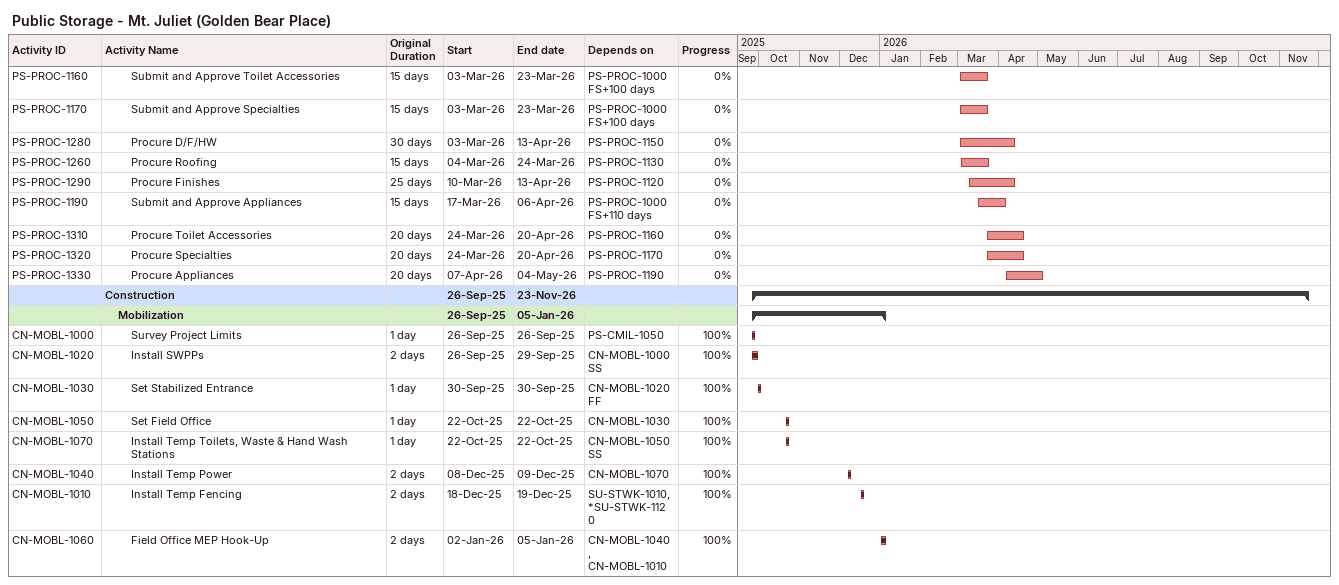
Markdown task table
Public Storage - Mt. Juliet (Golden Bear Place)

| ID | Level | Task | Original duration | Start | Finish | Predecessors | % complete |
|---|---|---|---|---|---|---|---|
| PS-PROC-1160 | 3 | Submit and Approve Toilet Accessories | 15d | 2026-03-03 | 2026-03-23 | PS-PROC-1000FS+100d | 0 |
| PS-PROC-1170 | 3 | Submit and Approve Specialties | 15d | 2026-03-03 | 2026-03-23 | PS-PROC-1000FS+100d | 0 |
| PS-PROC-1280 | 3 | Procure D/F/HW | 30d | 2026-03-03 | 2026-04-13 | PS-PROC-1150 | 0 |
| PS-PROC-1260 | 3 | Procure Roofing | 15d | 2026-03-04 | 2026-03-24 | PS-PROC-1130 | 0 |
| PS-PROC-1290 | 3 | Procure Finishes | 25d | 2026-03-10 | 2026-04-13 | PS-PROC-1120 | 0 |
| PS-PROC-1190 | 3 | Submit and Approve Appliances | 15d | 2026-03-17 | 2026-04-06 | PS-PROC-1000FS+110d | 0 |
| PS-PROC-1310 | 3 | Procure Toilet Accessories | 20d | 2026-03-24 | 2026-04-20 | PS-PROC-1160 | 0 |
| PS-PROC-1320 | 3 | Procure Specialties | 20d | 2026-03-24 | 2026-04-20 | PS-PROC-1170 | 0 |
| PS-PROC-1330 | 3 | Procure Appliances | 20d | 2026-04-07 | 2026-05-04 | PS-PROC-1190 | 0 |
|  | 1 | **Construction** |  | 2025-09-26 | 2026-11-23 |  |  |
|  | 2 | **Mobilization** |  | 2025-09-26 | 2026-01-05 |  |  |
| CN-MOBL-1000 | 3 | Survey Project Limits | 1d | 2025-09-26 | 2025-09-26 | PS-CMIL-1050 | 100 |
| CN-MOBL-1020 | 3 | Install SWPPs | 2d | 2025-09-26 | 2025-09-29 | CN-MOBL-1000SS | 100 |
| CN-MOBL-1030 | 3 | Set Stabilized Entrance | 1d | 2025-09-30 | 2025-09-30 | CN-MOBL-1020FF | 100 |
| CN-MOBL-1050 | 3 | Set Field Office | 1d | 2025-10-22 | 2025-10-22 | CN-MOBL-1030 | 100 |
| CN-MOBL-1070 | 3 | Install Temp Toilets, Waste & Hand Wash Stations | 1d | 2025-10-22 | 2025-10-22 | CN-MOBL-1050SS | 100 |
| CN-MOBL-1040 | 3 | Install Temp Power | 2d | 2025-12-08 | 2025-12-09 | CN-MOBL-1070 | 100 |
| CN-MOBL-1010 | 3 | Install Temp Fencing | 2d | 2025-12-18 | 2025-12-19 | SU-STWK-1010, *SU-STWK-1120 | 100 |
| CN-MOBL-1060 | 3 | Field Office MEP Hook-Up | 2d | 2026-01-02 | 2026-01-05 | CN-MOBL-1040, CN-MOBL-1010 | 100 |
